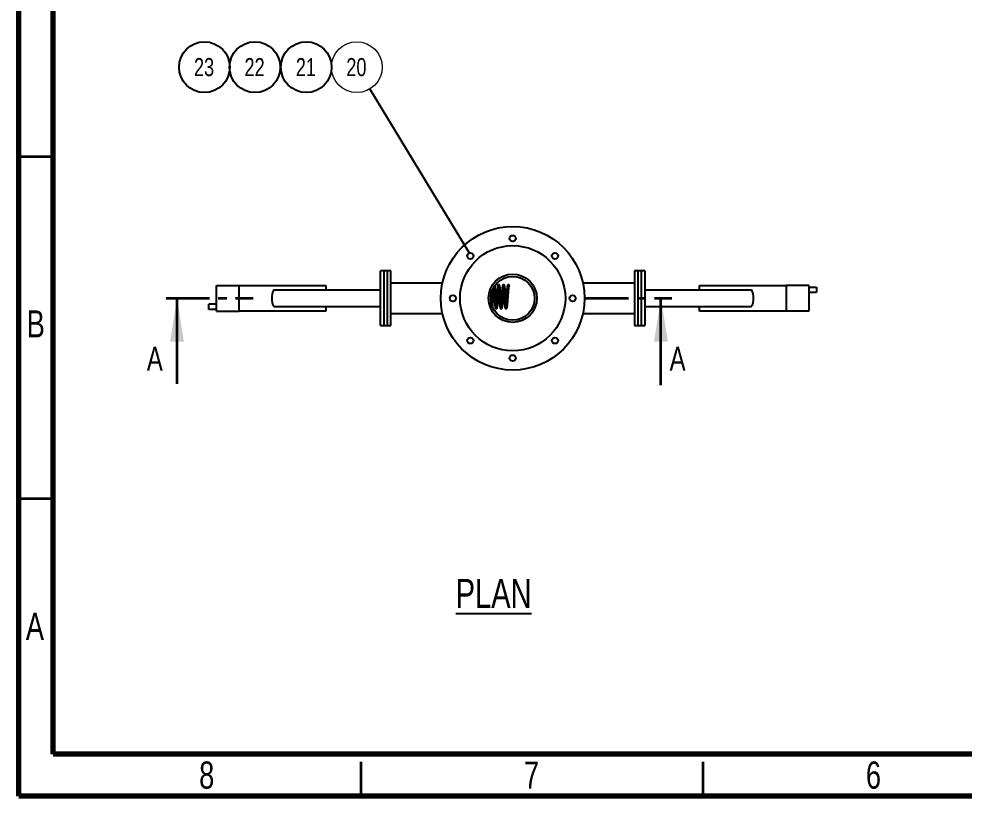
# Model space of a CAD drawing. Header units: millimetres. Extents: x 122 to 2816, y -707 to 556.
# Drawn here: x 2416.1 to 2554.3, y 86.4 to 200.1 of the extents above; entities that cross this region are included whole.
import ezdxf

# ---------------------------------------------------------------- set-up
doc = ezdxf.new("R2010")
doc.units = ezdxf.units.MM
doc.linetypes.add('CENTER', pattern=[10.16, 6.35, -1.27, 1.27, -1.27])
doc.layers.add('FORMAT', color=7, linetype='Continuous')
doc.styles.add('SLDTEXTSTYLE7', font='TXT', dxfattribs={"width": 0.75})
doc.dimstyles.new('SLDDIMSTYLE0', dxfattribs={"dimtxt": 2.5, "dimasz": 1.852083, "dimexe": 0, "dimexo": 0.625, "dimgap": 0, "dimtad": 1, "dimdec": 0, "dimrnd": 1e-09, "dimtxsty": 'Standard', "dimsah": 1, "dimcen": 2.5, "dimazin": 3, "dimtfac": 1.852083, "dimtdec": 0, "dimtmove": 0, "dimatfit": 3, "dimfrac": 2})

# ---------------------------------------------------------------- blocks, each defined once
blk = doc.blocks.new('SW_NOTE_0_81')
at = {"color": 0, "linetype": 'Continuous', "lineweight": 0}
blk.add_circle((-1.92, 3.17), 3.71, dxfattribs=at)
at = {"color": 0, "linetype": 'Continuous', "lineweight": 0, "insert": (-1.98, 4.5), "char_height": 2.646, "attachment_point": 2, "style": 'SLDTEXTSTYLE7'}
blk.add_mtext('20', dxfattribs=at)
blk = doc.blocks.new('SW_NOTE_0_82')
at = {"layer": 'FORMAT', "color": 0}
blk.add_circle((1.95, 2.08), 3.71, dxfattribs=at)
at = {"layer": 'FORMAT', "color": 0, "insert": (1.9, 3.41), "char_height": 2.646, "attachment_point": 2, "style": 'SLDTEXTSTYLE7'}
blk.add_mtext('21', dxfattribs=at)
blk = doc.blocks.new('SW_NOTE_0_83')
at = {"layer": 'FORMAT', "color": 0}
blk.add_circle((1.95, 2.08), 3.71, dxfattribs=at)
at = {"layer": 'FORMAT', "color": 0, "insert": (1.9, 3.41), "char_height": 2.646, "attachment_point": 2, "style": 'SLDTEXTSTYLE7'}
blk.add_mtext('22', dxfattribs=at)
blk = doc.blocks.new('SW_NOTE_0_84')
at = {"layer": 'FORMAT', "color": 0}
blk.add_circle((1.95, 2.08), 3.71, dxfattribs=at)
at = {"layer": 'FORMAT', "color": 0, "insert": (1.9, 3.41), "char_height": 2.646, "attachment_point": 2, "style": 'SLDTEXTSTYLE7'}
blk.add_mtext('23', dxfattribs=at)

msp = doc.modelspace()

# ---------------------------------------------------------------- linework, layer by layer
at = {"color": 7, "linetype": 'Continuous', "lineweight": 70}
for p, q in [((2416.103329, 86.396281), (2416.103329, 373.396281)), ((2421.103329, 92.529806), (2421.103329, 369.529806)), ((2810.505801, 92.529806), (2421.103329, 92.529806)), ((2816.103329, 86.396281), (2416.103329, 86.396281))]:
    msp.add_line(p, q, dxfattribs=at)
at = {"color": 7, "linetype": 'Continuous', "lineweight": 35}
for p, q in [((2421.103329, 179.896281), (2416.103329, 179.896281)), ((2439.221198, 146.692956), (2439.221198, 159.218963)), ((2509.985209, 146.518963), (2509.985209, 159.218963)), ((2421.103329, 129.896281), (2416.103329, 129.896281)), ((2466.103329, 91.396281), (2466.103329, 86.396281)), ((2516.103329, 91.396281), (2516.103329, 86.396281))]:
    msp.add_line(p, q, dxfattribs=at)
at = {"color": 7, "linetype": 'Continuous', "lineweight": 25}
for p, q in [((2469.500116, 163.218963), (2469.000116, 163.218963)), ((2469.000116, 155.218963), (2469.000116, 163.218963)), ((2470.000116, 163.218963), (2469.500116, 163.218963)), ((2469.500116, 155.218963), (2469.500116, 163.218963)), ((2470.500116, 163.218963), (2470.000116, 163.218963)), ((2470.000116, 155.218963), (2470.000116, 163.218963)), ((2470.500116, 155.218963), (2470.500116, 163.218963)), ((2506.609443, 163.218963), (2506.109443, 163.218963)), ((2506.109443, 163.218963), (2506.109443, 155.218963)), ((2507.109443, 163.218963), (2506.609443, 163.218963)), ((2506.609443, 163.218963), (2506.609443, 155.218963)), ((2507.609443, 163.218963), (2507.109443, 163.218963)), ((2507.109443, 163.218963), (2507.109443, 155.218963)), ((2507.609443, 163.218963), (2507.609443, 155.218963)), ((2445.001892, 157.343963), (2445.001892, 161.093963)), ((2445.001892, 161.093963), (2448.322379, 161.093963)), ((2448.322379, 157.343963), (2448.322379, 161.093963)), ((2448.322379, 161.093963), (2460.968212, 161.093963)), ((2469.000116, 160.426463), (2453.487033, 160.426463)), ((2460.968212, 161.093963), (2460.968212, 160.426463)), ((2478.04269, 161.441463), (2470.500116, 161.441463)), ((2485.051582, 160.575459), (2485.050448, 160.587605)), ((2506.109443, 161.441463), (2498.56687, 161.441463)), ((2523.122526, 160.426463), (2507.609443, 160.426463)), ((2515.641347, 160.426463), (2515.641347, 161.093963)), ((2515.641347, 161.093963), (2528.28718, 161.093963)), ((2531.607667, 161.093963), (2528.28718, 161.093963)), ((2528.28718, 161.093963), (2528.28718, 157.343963)), ((2531.607667, 161.093963), (2531.607667, 157.343963)), ((2531.607667, 160.843963), (2532.714519, 160.843963)), ((2532.714519, 160.843963), (2532.714519, 160.093963)), ((2484.77228, 159.327524), (2484.780039, 159.438668)), ((2484.851358, 159.957718), (2484.853432, 159.930077)), ((2531.607667, 160.093963), (2532.714519, 160.093963)), ((2443.89504, 157.593963), (2443.89504, 158.343963)), ((2445.001892, 158.343963), (2443.89504, 158.343963)), ((2445.001892, 157.593963), (2443.89504, 157.593963)), ((2453.487033, 158.011463), (2469.000116, 158.011463)), ((2460.968212, 158.011463), (2460.968212, 157.343963)), ((2507.609443, 158.011463), (2523.122526, 158.011463)), ((2515.641347, 157.343963), (2515.641347, 158.011463)), ((2445.001892, 157.343963), (2448.322379, 157.343963)), ((2460.968212, 157.343963), (2448.322379, 157.343963)), ((2470.500116, 156.996463), (2478.04269, 156.996463)), ((2498.56687, 156.996463), (2506.109443, 156.996463)), ((2528.28718, 157.343963), (2515.641347, 157.343963)), ((2531.607667, 157.343963), (2528.28718, 157.343963)), ((2469.000116, 155.218963), (2469.500116, 155.218963)), ((2469.500116, 155.218963), (2470.000116, 155.218963)), ((2470.000116, 155.218963), (2470.500116, 155.218963)), ((2506.109443, 155.218963), (2506.609443, 155.218963)), ((2506.609443, 155.218963), (2507.109443, 155.218963)), ((2507.109443, 155.218963), (2507.609443, 155.218963))]:
    msp.add_line(p, q, dxfattribs=at)
at = {"color": 7, "linetype": 'CENTER', "lineweight": 35}
for p, q in [((2437.633698, 159.218963), (2450.340048, 159.218963)), ((2498.872709, 159.218963), (2511.572709, 159.218963))]:
    msp.add_line(p, q, dxfattribs=at)
at = {"color": 7, "linetype": 'Continuous', "lineweight": 25}
for centre, radius in [((2488.30478, 159.218963), 10.5), ((2488.30478, 167.968963), 0.45), ((2488.30478, 159.218963), 7.7), ((2482.117595, 165.406148), 0.45), ((2494.491964, 165.406148), 0.45), ((2488.30478, 159.218963), 3.5325), ((2488.30478, 159.218963), 3.205), ((2479.55478, 159.218963), 0.45), ((2497.05478, 159.218963), 0.45), ((2482.117595, 153.031779), 0.45), ((2494.491964, 153.031779), 0.45), ((2488.30478, 150.468963), 0.45)]:
    msp.add_circle(centre, radius, dxfattribs=at)
msp.add_arc((2487.710783, 161.057452), 0.123516, 301.30389211, 23.15558416, dxfattribs=at)
for centre, start_param, end_param in [((2453.487033, 159.218963), 0, 3.1415926536), ((2523.122526, 159.218963), 3.1415926536, 6.2831853072)]:
    msp.add_ellipse(centre, major_axis=(0, 1.2075), ratio=0.3332373658, start_param=start_param, end_param=end_param, dxfattribs=at)
for points, knots in [([(2485.31009, 160.336167), (2485.306113, 160.288244), (2485.296947, 160.177786), (2485.28332, 159.995612), (2485.2696, 159.805901), (2485.256644, 159.624144), (2485.243702, 159.438302), (2485.227321, 159.203349), (2485.207514, 158.929023), (2485.190147, 158.698912), (2485.180158, 158.581159), (2485.17763, 158.551356)], [0, 0, 0, 0, 0.0894402824, 0.206150459, 0.3098220599, 0.401352661, 0.4973430594, 0.6044007752, 0.7739806039, 0.9427950949, 1, 1, 1, 1]), ([(2485.364807, 157.963888), (2485.36566, 157.968516), (2485.371576, 158.000619), (2485.381289, 158.075886), (2485.394831, 158.188843), (2485.407428, 158.312045), (2485.419414, 158.443235), (2485.431478, 158.584425), (2485.443651, 158.736092), (2485.455625, 158.895653), (2485.468479, 159.072076), (2485.481606, 159.255603), (2485.494731, 159.444674), (2485.507855, 159.632569), (2485.522005, 159.830301), (2485.53674, 160.033711), (2485.550726, 160.214587), (2485.563477, 160.368586), (2485.574847, 160.498756), (2485.586456, 160.619464), (2485.598366, 160.729484), (2485.610141, 160.825577), (2485.621769, 160.904191), (2485.631401, 160.957684), (2485.639902, 160.991151), (2485.63997, 160.993978), (2485.639998, 160.995106)], [0, 0, 0, 0, 0.0080537555, 0.0558668872, 0.1015155855, 0.1447989193, 0.1863074035, 0.2282317188, 0.2705372912, 0.3130016663, 0.3549247184, 0.4055127297, 0.4494831065, 0.4937482731, 0.5434793295, 0.5966086085, 0.6499195891, 0.6898850726, 0.7298118785, 0.7707681224, 0.8128231682, 0.8557144838, 0.8987757149, 0.9389530746, 0.9756288812, 1, 1, 1, 1]), ([(2485.548604, 160.184719), (2485.54863, 160.184412), (2485.55626, 160.093286), (2485.567595, 159.932919), (2485.582858, 159.722723), (2485.595057, 159.549899), (2485.607346, 159.37201), (2485.620475, 159.18601), (2485.632734, 159.015577), (2485.644699, 158.851323), (2485.656494, 158.697606), (2485.668707, 158.547768), (2485.682064, 158.392851), (2485.696659, 158.240765), (2485.71216, 158.102616), (2485.727075, 157.99187), (2485.740863, 157.90852), (2485.759985, 157.830609), (2485.776186, 157.783827), (2485.811188, 157.738274), (2485.849575, 157.711787), (2485.890688, 157.70083), (2485.930823, 157.702963), (2485.961569, 157.713361), (2485.99144, 157.731433), (2486.01253, 157.752935), (2486.034114, 157.785931), (2486.051921, 157.832562), (2486.067597, 157.895294), (2486.08169, 157.974508), (2486.095661, 158.074974), (2486.109096, 158.18907), (2486.121719, 158.311988), (2486.133698, 158.443251), (2486.145764, 158.584421), (2486.157937, 158.736093), (2486.169911, 158.895653), (2486.182765, 159.072076), (2486.195891, 159.255603), (2486.209017, 159.444674), (2486.222141, 159.632569), (2486.236291, 159.830301), (2486.251025, 160.033711), (2486.265012, 160.214587), (2486.277763, 160.368586), (2486.289133, 160.498756), (2486.300742, 160.619464), (2486.312652, 160.729484), (2486.324426, 160.825577), (2486.336054, 160.904191), (2486.345686, 160.957684), (2486.354187, 160.991151), (2486.354256, 160.993978), (2486.354284, 160.995106)], [0, 0, 0, 0, 0.000132992, 0.0395413216, 0.0593820339, 0.0788815579, 0.1025672703, 0.1238677302, 0.1466578516, 0.1657645142, 0.1866020075, 0.2076994216, 0.2285483802, 0.2561123205, 0.2829612295, 0.3077536264, 0.3306792888, 0.3540941908, 0.379791795, 0.3897316885, 0.399674452, 0.4086383572, 0.4152216886, 0.4206739679, 0.4246459699, 0.4335241538, 0.4471586805, 0.4649025517, 0.4857701682, 0.5095582137, 0.5331981618, 0.5557679625, 0.577168271, 0.5976910516, 0.6184194289, 0.6393363089, 0.6603317046, 0.6810594574, 0.7060713719, 0.7278113707, 0.7496971205, 0.7742853362, 0.8005537137, 0.8269119289, 0.8466718133, 0.8664125746, 0.8866623145, 0.9074553281, 0.9286618134, 0.9499523089, 0.9698169499, 0.9879503399, 1, 1, 1, 1]), ([(2485.90571, 158.722334), (2485.900692, 158.785921), (2485.89072, 158.912284), (2485.876321, 159.113766), (2485.862639, 159.305154), (2485.849905, 159.488413), (2485.836908, 159.674797), (2485.822534, 159.875018), (2485.808788, 160.06345), (2485.796046, 160.228349), (2485.784921, 160.363995), (2485.774041, 160.48921), (2485.76236, 160.615305), (2485.748042, 160.750982), (2485.732624, 160.873822), (2485.716474, 160.974426), (2485.704114, 161.037317), (2485.69635, 161.060123), (2485.694331, 161.066053)], [0, 0, 0, 0, 0.0732201299, 0.1455054526, 0.212153287, 0.271468145, 0.3328750541, 0.4031541178, 0.4796925842, 0.5355669313, 0.5894519999, 0.6410933371, 0.6941870245, 0.7612127571, 0.8429442981, 0.9056578015, 0.9754691241, 1, 1, 1, 1]), ([(2486.619995, 158.722334), (2486.614977, 158.785921), (2486.605006, 158.912284), (2486.590607, 159.113766), (2486.576925, 159.305154), (2486.564191, 159.488413), (2486.551194, 159.674797), (2486.53682, 159.875018), (2486.523073, 160.06345), (2486.510331, 160.228348), (2486.499206, 160.363995), (2486.48833, 160.489208), (2486.476634, 160.615311), (2486.462392, 160.750951), (2486.446644, 160.873952), (2486.431528, 160.974051), (2486.410915, 161.059795), (2486.409786, 161.080565), (2486.374221, 161.147694), (2486.346962, 161.174035), (2486.319963, 161.190585), (2486.295552, 161.19868), (2486.274791, 161.202096), (2486.242256, 161.202097), (2486.206835, 161.192396), (2486.162149, 161.162015), (2486.139116, 161.126505), (2486.120628, 161.085017), (2486.103097, 161.020398), (2486.089036, 160.943333), (2486.074622, 160.844), (2486.059699, 160.71848), (2486.044094, 160.565618), (2486.028465, 160.388539), (2486.012584, 160.194709), (2485.997608, 159.995904), (2485.983885, 159.805836), (2485.97093, 159.624166), (2485.957987, 159.438279), (2485.941607, 159.203445), (2485.921793, 158.928442), (2485.903192, 158.68391), (2485.888, 158.503537), (2485.876549, 158.37491), (2485.864759, 158.255369), (2485.852881, 158.149263), (2485.841688, 158.061949), (2485.831738, 157.996414), (2485.822773, 157.947119), (2485.815139, 157.917928), (2485.817109, 157.917414), (2485.818, 157.917182)], [0, 0, 0, 0, 0.0260185082, 0.0517048361, 0.0753879028, 0.096465223, 0.1182859459, 0.1432593569, 0.170457024, 0.190311771, 0.2094596352, 0.2278101975, 0.2466768472, 0.2704941987, 0.2995372061, 0.3218222226, 0.3466294234, 0.3738222127, 0.3853463181, 0.3950796108, 0.4029139561, 0.4088131842, 0.4128249499, 0.4155220212, 0.4224781123, 0.430964064, 0.4453410225, 0.4603671452, 0.4847135264, 0.5070196882, 0.5307221592, 0.5564034418, 0.5834192996, 0.6106208783, 0.6382307629, 0.6650040917, 0.6887863698, 0.7097835009, 0.7318037101, 0.7563627633, 0.7952643969, 0.8339904619, 0.8536922201, 0.8737917269, 0.894415804, 0.9155677403, 0.9358807737, 0.9540790231, 0.9702632153, 0.9865473762, 1, 1, 1, 1]), ([(2486.26289, 160.184719), (2486.262916, 160.184412), (2486.270546, 160.093286), (2486.281881, 159.932919), (2486.297143, 159.722723), (2486.309343, 159.549899), (2486.321632, 159.37201), (2486.334761, 159.18601), (2486.34702, 159.015577), (2486.358985, 158.851323), (2486.370779, 158.697606), (2486.382993, 158.547768), (2486.39635, 158.392851), (2486.410944, 158.240765), (2486.426445, 158.102616), (2486.44136, 157.99187), (2486.455149, 157.90852), (2486.47427, 157.830609), (2486.490472, 157.783827), (2486.525474, 157.738274), (2486.563861, 157.711787), (2486.604974, 157.70083), (2486.645108, 157.702963), (2486.675854, 157.713361), (2486.705726, 157.731433), (2486.726815, 157.752935), (2486.748399, 157.785931), (2486.766207, 157.832562), (2486.781882, 157.895294), (2486.795976, 157.974508), (2486.809947, 158.074974), (2486.823381, 158.18907), (2486.836005, 158.311988), (2486.847984, 158.443251), (2486.86005, 158.584421), (2486.872223, 158.736093), (2486.884197, 158.895653), (2486.897051, 159.072076), (2486.910177, 159.255603), (2486.923303, 159.444674), (2486.936427, 159.632569), (2486.950576, 159.830301), (2486.965311, 160.033711), (2486.979298, 160.214587), (2486.992049, 160.368586), (2487.003418, 160.498756), (2487.015028, 160.619464), (2487.026937, 160.729484), (2487.038712, 160.825577), (2487.05034, 160.904191), (2487.059972, 160.957684), (2487.068473, 160.991151), (2487.068542, 160.993978), (2487.068569, 160.995106)], [0, 0, 0, 0, 0.000132992, 0.0395413216, 0.0593820339, 0.0788815579, 0.1025672703, 0.1238677302, 0.1466578516, 0.1657645142, 0.1866020075, 0.2076994216, 0.2285483802, 0.2561123205, 0.2829612295, 0.3077536264, 0.3306792888, 0.3540941908, 0.379791795, 0.3897316885, 0.399674452, 0.4086383572, 0.4152216886, 0.4206739679, 0.4246459699, 0.4335241538, 0.4471586805, 0.4649025517, 0.4857701682, 0.5095582137, 0.5331981618, 0.5557679625, 0.577168271, 0.5976910516, 0.6184194289, 0.6393363089, 0.6603317046, 0.6810594574, 0.7060713719, 0.7278113707, 0.7496971205, 0.7742853362, 0.8005537137, 0.8269119289, 0.8466718133, 0.8664125746, 0.8866623145, 0.9074553281, 0.9286618134, 0.9499523089, 0.9698169499, 0.9879503399, 1, 1, 1, 1]), ([(2487.110113, 161.105905), (2487.102711, 161.12031), (2487.089057, 161.146881), (2487.061139, 161.174195), (2487.034268, 161.190556), (2487.009834, 161.198684), (2486.989077, 161.202095), (2486.956541, 161.202097), (2486.921121, 161.192396), (2486.876435, 161.162015), (2486.853401, 161.126505), (2486.834914, 161.085017), (2486.817383, 161.020398), (2486.803321, 160.943333), (2486.788908, 160.844), (2486.773985, 160.71848), (2486.75838, 160.565618), (2486.74275, 160.388539), (2486.72687, 160.194709), (2486.711894, 159.995904), (2486.698171, 159.805836), (2486.685215, 159.624166), (2486.672273, 159.438279), (2486.655893, 159.203445), (2486.636079, 158.928442), (2486.617478, 158.68391), (2486.602286, 158.503537), (2486.590834, 158.37491), (2486.579044, 158.255369), (2486.567167, 158.149263), (2486.555974, 158.061949), (2486.546024, 157.996414), (2486.537058, 157.947119), (2486.529425, 157.917928), (2486.531395, 157.917414), (2486.532286, 157.917182)], [0, 0, 0, 0, 0.0184038873, 0.0339478636, 0.0464592389, 0.0558802504, 0.0622870023, 0.0665941996, 0.0777030112, 0.0912549957, 0.1142148624, 0.1382114382, 0.1770923785, 0.2127151078, 0.2505677296, 0.291580495, 0.3347245641, 0.3781652278, 0.4222579522, 0.465014705, 0.502994778, 0.5365269977, 0.5716930634, 0.6109136389, 0.6730391795, 0.7348843389, 0.7663478603, 0.7984465823, 0.8313830384, 0.8651624803, 0.8976022024, 0.9266646345, 0.9525106363, 0.9785162871, 1, 1, 1, 1]), ([(2486.977176, 160.184719), (2486.977201, 160.184412), (2486.984832, 160.093286), (2486.996167, 159.932919), (2487.011429, 159.722723), (2487.023628, 159.549899), (2487.035917, 159.37201), (2487.049047, 159.18601), (2487.061306, 159.015577), (2487.073271, 158.851323), (2487.085065, 158.697606), (2487.097278, 158.547768), (2487.110635, 158.392851), (2487.12523, 158.240765), (2487.140731, 158.102616), (2487.155646, 157.99187), (2487.169435, 157.90852), (2487.188556, 157.830609), (2487.204758, 157.783827), (2487.239759, 157.738274), (2487.278147, 157.711787), (2487.31926, 157.70083), (2487.359394, 157.702963), (2487.39014, 157.713361), (2487.420012, 157.731433), (2487.441101, 157.752935), (2487.462685, 157.785931), (2487.480492, 157.832562), (2487.496168, 157.895294), (2487.510261, 157.974508), (2487.524233, 158.074974), (2487.537667, 158.18907), (2487.550291, 158.311988), (2487.56227, 158.443251), (2487.574335, 158.584421), (2487.586508, 158.736093), (2487.598483, 158.895653), (2487.611336, 159.072076), (2487.624463, 159.255603), (2487.637588, 159.444674), (2487.650712, 159.632569), (2487.664862, 159.830301), (2487.679597, 160.033711), (2487.693584, 160.214587), (2487.706334, 160.368586), (2487.717704, 160.498756), (2487.729313, 160.619464), (2487.741223, 160.729484), (2487.752998, 160.825577), (2487.764626, 160.904191), (2487.774258, 160.957684), (2487.782759, 160.991151), (2487.782828, 160.993978), (2487.782855, 160.995106)], [0, 0, 0, 0, 0.000132992, 0.0395413216, 0.0593820339, 0.0788815579, 0.1025672703, 0.1238677302, 0.1466578516, 0.1657645142, 0.1866020075, 0.2076994216, 0.2285483802, 0.2561123205, 0.2829612295, 0.3077536264, 0.3306792888, 0.3540941908, 0.379791795, 0.3897316885, 0.399674452, 0.4086383572, 0.4152216886, 0.4206739679, 0.4246459699, 0.4335241538, 0.4471586805, 0.4649025517, 0.4857701682, 0.5095582137, 0.5331981618, 0.5557679625, 0.577168271, 0.5976910516, 0.6184194289, 0.6393363089, 0.6603317046, 0.6810594574, 0.7060713719, 0.7278113707, 0.7496971205, 0.7742853362, 0.8005537137, 0.8269119289, 0.8466718133, 0.8664125746, 0.8866623145, 0.9074553281, 0.9286618134, 0.9499523089, 0.9698169499, 0.9879503399, 1, 1, 1, 1]), ([(2487.334281, 158.722334), (2487.329263, 158.785921), (2487.319291, 158.912284), (2487.304893, 159.113766), (2487.29121, 159.305154), (2487.278477, 159.488413), (2487.26548, 159.674797), (2487.251106, 159.875018), (2487.237359, 160.06345), (2487.224617, 160.228349), (2487.213492, 160.363994), (2487.202613, 160.489212), (2487.190931, 160.615294), (2487.176615, 160.751044), (2487.16119, 160.873568), (2487.145062, 160.975162), (2487.12852, 161.054889), (2487.116434, 161.088387), (2487.110113, 161.105905)], [0, 0, 0, 0, 0.06960129, 0.1383139747, 0.201667799, 0.2580510727, 0.3164229998, 0.3832285831, 0.4559842037, 0.5090970108, 0.5603188577, 0.6094078676, 0.6598774466, 0.7235904918, 0.8012825239, 0.8608964681, 0.927257428, 1, 1, 1, 1]), ([(2487.824399, 161.105905), (2487.816997, 161.12031), (2487.803343, 161.146881), (2487.775425, 161.174195), (2487.748554, 161.190556), (2487.72412, 161.198684), (2487.703363, 161.202095), (2487.670827, 161.202097), (2487.635407, 161.192396), (2487.590721, 161.162015), (2487.567687, 161.126505), (2487.549199, 161.085017), (2487.531669, 161.020398), (2487.517607, 160.943333), (2487.503194, 160.844), (2487.488271, 160.71848), (2487.472665, 160.565618), (2487.457036, 160.388539), (2487.441156, 160.194709), (2487.426179, 159.995904), (2487.412457, 159.805836), (2487.399501, 159.624166), (2487.386559, 159.438279), (2487.370179, 159.203445), (2487.350364, 158.928442), (2487.331763, 158.68391), (2487.316572, 158.503537), (2487.30512, 158.37491), (2487.29333, 158.255369), (2487.281452, 158.149263), (2487.270259, 158.061949), (2487.26031, 157.996414), (2487.251344, 157.947119), (2487.243711, 157.917928), (2487.24568, 157.917414), (2487.246572, 157.917182)], [0, 0, 0, 0, 0.0184038873, 0.0339478636, 0.0464592389, 0.0558802504, 0.0622870023, 0.0665941996, 0.0777030112, 0.0912549957, 0.1142148624, 0.1382114382, 0.1770923785, 0.2127151078, 0.2505677296, 0.291580495, 0.3347245641, 0.3781652278, 0.4222579522, 0.465014705, 0.502994778, 0.5365269977, 0.5716930634, 0.6109136389, 0.6730391795, 0.7348843389, 0.7663478603, 0.7984465823, 0.8313830384, 0.8651624803, 0.8976022024, 0.9266646345, 0.9525106363, 0.9785162871, 1, 1, 1, 1]), ([(2485.191424, 158.722334), (2485.186406, 158.78592), (2485.176434, 158.912281), (2485.162036, 159.113778), (2485.148351, 159.305115), (2485.136618, 159.474272), (2485.129376, 159.577563), (2485.12618, 159.623133)], [0, 0, 0, 0, 0.2300376061, 0.4571383036, 0.6665275561, 0.852878604, 1, 1, 1, 1])]:
    msp.add_open_spline(points, degree=3, knots=knots, dxfattribs=at)
at = {"color": 7, "linetype": 'Continuous', "lineweight": 35}
for points in [[(2439.221198, 159.218963), (2438.205198, 152.868963), (2440.237198, 152.868963)], [(2509.985209, 159.218963), (2508.969209, 152.868963), (2511.001209, 152.868963)]]:
    msp.add_solid(points, dxfattribs=at)

# ---------------------------------------------------------------- block references
at = {"color": 7, "linetype": 'Continuous', "lineweight": 0}
msp.add_blockref('SW_NOTE_0_81', (2467.433219, 189.853295), dxfattribs=at)
at = {"layer": 'FORMAT'}
for name, p in [('SW_NOTE_0_84', (2441.279103, 190.943563)), ('SW_NOTE_0_83', (2448.66409, 190.943563)), ('SW_NOTE_0_82', (2456.170144, 190.943563))]:
    msp.add_blockref(name, p, dxfattribs=at)

# ---------------------------------------------------------------- texts
at = {"color": 7, "linetype": 'Continuous', "lineweight": 0, "char_height": 3.96875, "attachment_point": 2, "style": 'SLDTEXTSTYLE7'}
for s, insert in [('B', (2418.573931, 157.456435)), ('A', (2418.443017, 113.206435)), ('8', (2443.563366, 91.456435)), ('7', (2491.063366, 91.456435)), ('6', (2541.063366, 91.456435))]:
    msp.add_mtext(s, dxfattribs=dict(at, insert=insert))
at = {"color": 7, "linetype": 'Continuous', "char_height": 3.5, "attachment_point": 1, "style": 'SLDTEXTSTYLE7'}
for insert in [(2434.804896, 152.115661), (2511.24701, 152.115661)]:
    msp.add_mtext('A', dxfattribs=dict(at, insert=insert))
at = {"layer": 'FORMAT', "insert": (2479.972969, 118.164228), "char_height": 4.2333333, "attachment_point": 1, "style": 'SLDTEXTSTYLE7'}
msp.add_mtext('\\LPLAN', dxfattribs=at)

# ---------------------------------------------------------------- leaders
at = {"color": 7, "linetype": 'Continuous', "lineweight": 0}
msp.add_leader([(2481.988851, 165.837338), (2467.433219, 189.853295)], dimstyle='SLDDIMSTYLE0', dxfattribs=at)

doc.saveas('drawing.dxf')
